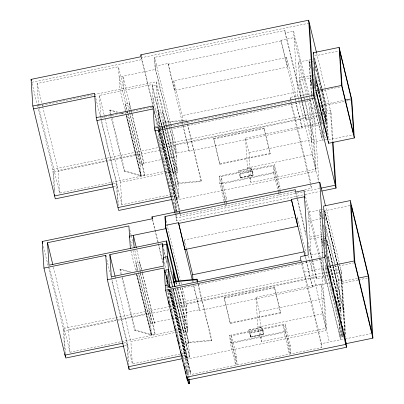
<?xml version="1.0" encoding="UTF-8"?>
<svg xmlns="http://www.w3.org/2000/svg" width="404" height="404" viewBox="0 0 404 404"><rect width="100%" height="100%" fill="white"/><g stroke="black" fill="none" stroke-linecap="round" stroke-linejoin="round"><path stroke-width="0.3" stroke-dasharray="2.02 1.52" d="M163.989 125.149L163.403 122.71L163.64 122.134L186.623 119.973L186.38 120.549L163.403 122.71L159.237 123.568L159.822 126.008M172.952 199.273L179.083 198.071L178.139 183.628L178.381 183.057L165.261 128.836M100.869 117.685L121.922 204.712L174.589 193.854L173.972 184.487L178.139 183.628L201.116 181.467L201.359 180.896L187.946 125.457M169.372 301.778L168.503 288.496L185.345 358.116L189.511 357.257L188.567 342.814L188.809 342.244L175.836 288.633M182.568 353.545L185.017 353.04L184.401 343.673L188.567 342.814L211.544 340.653L211.787 340.077L198.228 284.032M110.393 113.994L109.504 110.337L110.07 109.974L117.741 112.11M111.57 118.867L124.245 171.256L124.806 170.892L141.329 175.493L126.593 114.574M124.245 171.256L140.769 175.856L141.329 175.493M121.114 274.397L119.932 269.524L120.493 269.16L131.118 272.114M121.998 278.053L134.673 330.442L135.234 330.078L151.758 334.679L137.022 273.755M134.673 330.442L151.197 335.042L151.758 334.679M31.785 82.285L141.728 59.62L141.597 57.681L309.363 23.099M300.914 96.657L284.901 30.467L154.621 57.323L154.964 66.19L176.018 153.222L189.112 150.52L182.941 125.018M167.382 128.361L177.169 168.806L59.615 193.041L38.562 106.01L37.087 83.517L118.463 66.746L144.778 175.482L129.997 113.872M301.222 99.697L285.062 32.896L293.627 31.128L314.681 118.16L318.837 181.593M154.964 66.19L168.059 63.494L182.795 124.412L182.643 122.058M168.059 63.494L174.422 90.365L287.325 67.094L280.962 40.264L294.046 37.567L307.984 95.177M168.109 64.256L281.007 40.986M170.634 123.513L154.621 57.323L155.414 69.468L119.13 76.947L127.876 113.105M38.562 106.01L156.116 81.78L166.493 124.679M100.748 115.827L99.409 95.415L152.076 84.557L162.009 125.619M174.422 90.365L173.796 80.78L286.699 57.509L295.117 92.319L295.506 98.228M314.62 55.929L338.507 51.005M320.589 122.493L310.716 124.528L299.425 77.871L298.394 62.1L314.443 58.792M312.105 83.946L310.333 76.608L309.393 62.261L310.585 62.014M311.181 61.893L312.974 61.524M125.932 110.464L125.503 103.878L129.29 103.096L144.026 164.014L140.238 164.797L127.861 113.625M101.48 117.559L152.308 107.08M299.425 77.871L315.474 74.558L318.993 89.102M310.333 76.608L311.524 76.361M312.125 76.24L313.913 75.866M324.851 139.769L311.888 142.44L300.601 95.783L299.566 80.012L311.322 77.593M321.559 131.073L322.008 137.931L311.504 94.521L310.565 80.174L311.762 79.926M312.358 79.805L314.746 79.31M159.237 123.568L158.53 112.817L162.696 111.959L177.432 172.877L173.271 173.735L162.509 129.265M182.603 121.473L182.219 115.589L295.117 92.319M316.968 91.733L340.85 86.809M179.033 210.454L159.161 128.331L290.395 101.278L290.143 97.415L297.864 95.819L293.627 31.128M300.601 95.783L312.353 93.359M314.797 92.854L316.65 92.476M154.828 126.573L158.989 125.715L179.452 210.292M311.504 94.521L312.701 94.273M313.297 94.152L315.686 93.657M158.075 129.31L162.241 128.452L179.083 198.071M327.654 134.911L325.639 104.136L344.627 100.222M319.897 105.671L324.67 104.687L321.266 90.622M328.27 138.294L326.109 105.262L345.708 101.222M346.319 101.096L350.606 100.212M310.716 124.528L309.681 108.757L325.73 105.449L314.59 59.398M162.241 128.452L163.15 142.339L158.984 143.198L158.196 131.118M318.084 112.671L162.655 144.713L162.782 146.647L160.307 147.157M318.7 112.544L319.933 112.292M322.402 111.782L330.416 110.13L332.467 141.41M106.575 158.232L52.838 169.311L54.298 191.607M107.191 158.105L157.843 147.667M301.803 100.333L305.954 117.493L175.674 144.349L176.018 153.222M317.549 115.827L163.357 147.612L163.484 149.551L53.54 172.21L54.878 192.647M318.17 115.701L320.635 115.191M321.251 115.064L331.118 113.029L325.23 88.678M213.681 138.41L264.049 128.028L270.16 153.288L270.2 153.904L219.832 164.287L213.681 138.41L219.832 164.287M59.615 193.041L58.141 170.549L139.516 153.773L140.991 176.265L125.568 112.529M213.721 139.021L264.09 128.639L264.049 128.028M301.369 100.313L306.116 119.922L314.681 118.16M314.62 94.339L320.837 120.018L322.028 119.771M324.417 119.281L325.609 119.034L324.67 104.687M321.21 122.362L323.675 121.857M324.261 121.74L326.765 121.22L319.14 89.708M245.506 138.138L310.565 124.725L314.075 139.234L316.024 169.023L250.965 182.436L247.46 167.928L245.506 138.138L249.016 152.641L250.965 182.436M182.845 125.179L189.163 151.288L302.061 128.012L302.015 127.29L315.1 124.594L308.873 98.854M321.069 123.584L322.857 123.215M323.458 123.094L325.841 122.599L316.079 82.244M311.888 142.44L310.853 126.674L326.902 123.361L315.615 76.704L315.736 78.528M171.523 127.189L175.674 144.349L176.467 156.494L140.183 163.974L128.028 113.721M249.016 152.641L314.075 139.234M324.993 137.315L326.185 137.072M144.733 174.791L140.946 175.573L126.205 114.65M325.432 139.653L327.937 139.133M113.297 183.84L116.387 183.204L117.736 203.813M121.922 204.712L120.463 182.441L164.554 173.351M165.165 173.225L173.129 171.584L163.196 130.522M328.598 139.809L353.707 134.633M219.791 163.671L270.16 153.288M113.378 186.865L117.089 186.103L95.329 96.172M247.46 167.928L312.519 154.52L310.565 124.725M238.405 170.761L251.212 168.125L253.106 175.321L240.294 177.962L238.421 170.917L251.212 168.125M224.053 201.101L219.811 183.573L219.322 176.124L274.624 164.726L279.886 186.481L280.093 189.587M225.634 200.798L221.564 183.972L221.074 176.523L273.225 165.776L278.311 186.81L278.8 194.253L280.376 193.93L280.134 190.208M251.232 168.276L253.056 175.109L240.244 177.75L239.976 173.629L252.838 171.2L240.026 173.841L240.294 177.962M253.035 174.957L240.244 177.75M219.811 183.573L275.114 172.175L274.624 164.726M221.564 183.972L273.71 173.225L273.225 165.776M171.634 196.501L174.72 195.864L176.169 218.008L303.258 191.814M224.952 203.47L224.589 197.884L226.164 197.556L221.074 176.523M278.311 186.81L279.886 186.481M175.831 212.817L179.401 212.085M175.881 213.605L177.664 213.236M178.26 213.11L180.048 212.746L179.992 211.959M225.073 205.328L226.649 205.005L226.407 201.283M179.179 211.07L180.214 215.357L294.824 191.733M304.677 189.703L311.449 188.309L311.196 184.441M303.874 191.688L319.912 188.38M174.982 213.105L176.871 220.912L304.576 194.587M305.192 194.46L319.382 191.536M321.271 209.595L308.232 212.287L311.262 258.565M322.19 209.408L323.276 209.186M349.96 205.575L324.478 210.827L341.592 281.563L345.061 334.527M184.492 244.082L184.224 239.966L295.89 216.948M322.7 240.249L321.806 240.436L319.973 212.474L321.165 212.231M322.66 211.923L323.256 211.797M308.823 221.286L324.872 217.978M136.441 270.842L135.931 263.06L139.718 262.282L141.486 269.589M309.853 237.052L323.432 234.254M324.053 234.128L325.902 233.744M309.994 239.198L326.043 235.891M322.584 238.476L321.392 238.724L323.175 246.092M324.074 238.168L324.675 238.047M322.629 239.208L321.438 239.456L323.22 246.824M324.124 238.9L324.72 238.779M169.554 271.882L170.746 271.634M325.089 239.759L324.19 239.941L325.265 244.385M322.745 240.981L321.852 241.168L322.887 256.919M325.134 240.491L324.21 240.683L324.276 241.218M166.882 285.946L166.276 276.7L167.221 276.503L168.104 280.169M170.261 282.633L173.826 281.896M311.029 254.969L327.078 251.662M167.65 297.667L168.594 297.47L167.786 285.138L168.7 288.835M304.328 272.129L326.306 267.599M342.839 336.643L340.153 337.194L323.685 269.125L326.669 268.514M328.235 268.155L353.712 262.903M169.412 302.384L173.579 301.525L172.786 289.446M327.275 272.109L173.079 303.894L173.21 305.833L63.266 328.497L64.726 350.793M329.745 271.604L340.845 269.311L345.147 335.002M312.231 259.519L316.382 276.679L186.103 303.535L186.446 312.403L199.541 309.706L193.37 284.204M171.437 309.242L173.912 308.732L173.781 306.798L327.977 275.013M331.063 274.377L341.547 272.215L325.725 206.803M177.957 288.158L187.597 327.992L70.043 352.222L68.569 329.73L116.039 319.948M116.655 319.822L149.945 312.959L151.419 335.451L136.739 274.776M224.109 297.596L274.478 287.214L280.588 312.474L280.629 313.085L230.26 323.468L224.109 297.596L230.26 323.468M311.797 259.499L316.544 279.108L325.109 277.341L305.091 194.607M224.149 298.208L274.518 287.825L274.478 287.214M65.428 353.692L63.968 331.396L115.852 320.7M118.322 320.195L170.821 309.373M338.153 306.697L336.441 280.543L341.213 279.558L337.699 265.029M255.934 297.324L320.993 283.911L324.503 298.42L326.452 328.21L261.393 341.617L257.888 327.114L255.934 297.324L259.444 311.827L261.393 341.617M193.567 285.577L199.591 310.469L312.489 287.199L312.444 286.476L329.543 282.951M332.548 282.335L341.577 280.472L337.815 264.928M341.592 281.563L357.363 278.311M358.045 279.997L342.274 283.249L324.786 210.974M358.651 279.876L367.751 277.997M182.244 287.603L186.103 303.535L186.895 315.681L150.611 323.16L138.749 274.129M142.541 273.351L154.404 322.377L154.454 323.2L150.667 323.983L135.931 263.06M259.444 311.827L324.503 298.42M140.425 273.059L155.161 333.977L151.374 334.754L136.633 273.836M123.725 343.026L126.811 342.385L128.083 361.747M180.118 354.05L132.35 363.898L130.891 341.627L174.982 332.537M175.594 332.411L183.557 330.77L173.473 289.097M230.219 322.857L280.588 312.474M187.597 327.992L187.86 332.063L183.699 332.921L183.557 330.77M124.427 345.925L127.513 345.289L111.691 279.876M338.87 308.378L343.046 307.52L341.213 279.558M338.916 309.111L343.097 308.252L344.668 332.255M339.284 310.095L343.461 309.232L326.578 239.451M257.888 327.114L322.947 313.706L320.993 283.911M339.33 310.827L343.511 309.964L332.623 264.974M248.834 329.947L261.641 327.306L263.534 334.507L250.722 337.148L248.849 330.103L250.672 336.936L263.484 334.295L261.641 327.306M248.849 330.103L261.661 327.462M229.75 335.31L285.052 323.912L290.314 345.667L290.804 353.116L289.229 353.439L284.138 332.406L283.653 324.962L231.502 335.709L231.987 343.158L237.077 364.191L235.502 364.514L230.24 342.759L229.75 335.31L235.017 357.07L235.502 364.514M250.672 336.936L250.404 332.815L263.216 330.174L250.455 333.027L250.722 337.148M250.657 336.779L263.464 334.138M230.24 342.759L285.542 331.361L285.052 323.912M231.987 343.158L284.138 332.406M182.063 355.687L185.148 355.05L186.194 371.044M182.765 358.585L185.85 357.949L169.428 290.087M188.123 378.25L187.113 362.832L188.057 362.635L170.473 289.941M235.017 357.07L236.587 356.742L231.502 335.709M289.229 353.439L288.739 345.996L290.314 345.667M170.185 289.966L190.643 374.543L321.877 347.49L321.624 343.627L343.39 339.138M345.349 338.89L370.827 333.638M173.579 301.525L190.42 371.145L186.259 372.003L185.37 368.337M186.906 372.665L190.476 371.927L170.604 289.804M178.381 183.057L201.359 180.896M188.809 342.244L211.787 340.077M121.281 113.095L124.821 114.08M109.504 110.337L117.18 112.474M120.72 113.458L123.079 114.115M134.067 272.937L135.249 273.266M119.932 269.524L129.376 272.15M316.63 53.131L325.079 88.067M314.58 57.595L322.412 89.986M322.559 90.597L326.109 105.262M314.6 58.489L325.639 104.136M314.605 62.575L320.912 88.633M321.059 89.239L325.018 105.601L326.048 121.372L318.428 89.86M314.61 63.11L321.119 90.011M313.11 67.271L313.555 69.104M315.625 77.664L325.609 119.034M316.079 80.164L318.281 89.254M313.1 69.2L314.135 73.478M316.059 81.426L321.826 105.272L322.357 113.383M316.074 81.699L326.19 123.518L326.589 129.578M311.151 69.013L308.954 59.923L309.984 75.694L312.039 84.178M313.645 79.315L314.671 83.557M309.393 62.261L311.019 68.988M313.832 80.603L314.64 84.062M314.039 83.547L315.075 87.825M314.135 84.572L315.171 88.855M314.125 86.501L315.16 90.779M316.049 94.45L316.64 96.894M318.413 104.232L318.711 105.454M319.892 110.348L320.19 111.57M321.963 118.907L322.705 121.963M314.676 95.086L321.276 122.356L320.796 115.079M312.034 85.714L310.126 77.836L311.454 94.819M315.403 99.652L316.726 105.106M316.872 105.712L317.751 109.348M317.897 109.954L318.776 113.59M319.655 117.226L319.948 118.438M320.68 121.468L321.417 124.498M310.565 80.174L312.045 86.289M312.191 86.9L312.635 88.734M311.6 95.425L312.186 97.849M312.332 98.455L322.448 140.269L322.013 133.598M298.394 62.1L309.681 108.757M299.566 80.012L303.525 96.374M303.672 96.98L304.257 99.404M304.404 100.01L310.853 126.674M301.066 97.268L301.657 99.722M312.519 154.52L316.024 169.023M297.864 95.819L318.62 181.623M324.67 210.575L337.794 264.832M337.552 264.418L324.75 211.494L324.978 215.024M280.962 40.264L295.698 101.187L295.546 98.818M295.844 101.793L302.015 127.29M295.748 101.904L302.061 128.012M322.751 213.6L323.73 217.64M325.73 225.902L335.027 264.347M335.163 264.908L338.83 280.053L340.658 308.01L330.376 265.499M322.685 215.307L323.569 218.948M325.705 227.785L334.436 263.873M334.709 265.004L338.37 280.144L340.203 308.106L329.916 265.595M321.175 216.862L319.508 209.959L322.594 257.111M323.266 225.508L324.281 229.704M326.886 240.476L332.75 264.711M333.042 265.913L336.805 281.457L338.471 306.939M319.973 212.474L321.195 217.524M323.634 227.619L324.185 229.876M324.321 230.442L324.73 232.138M326.74 240.436L332.638 264.837M332.775 265.403L336.441 280.543M326.73 240.602L332.517 264.539M290.143 97.415L290.587 99.253M290.734 99.864L310.898 183.214M327.265 252.636L330.083 264.297M324.503 241.754L325.023 243.905M327.902 255.818L330.134 265.029M330.275 265.63L340.708 308.742L341.466 320.347M290.688 102.505L311.449 188.309M324.518 243.264L325.25 246.299M325.397 246.905L325.674 248.046M327.811 256.873L329.629 264.393M324.71 244.607L325.72 248.778M327.72 257.04L329.674 265.125M329.821 265.726L340.254 308.838L340.688 315.534M325.149 254.268L326.164 258.464M325.2 255L326.068 258.595M305.51 201.046L319.155 257.429M319.301 258.04L325.528 283.78L325.109 277.341M296.071 192.718L306.005 233.78M308.08 242.36L312.085 258.908M295.491 192.082L306.459 237.436M308.535 246.016L311.651 258.883M322.947 313.706L326.452 328.21M308.58 256.202L329.346 342.031M305.242 256.707L306.126 260.368L305.894 256.823M306.272 260.979L312.444 286.476M306.176 261.09L312.489 287.199M301.435 260.181L302.015 262.57M302.157 263.171L321.624 343.627M300.823 260.464L321.877 347.49M275.114 172.175L279.351 189.698M279.497 190.304L280.376 193.93M264.09 128.639L270.2 153.904M273.71 173.225L278.073 191.249M278.22 191.849L278.8 194.253M285.542 331.361L290.804 353.116M283.653 324.962L288.739 345.996M274.518 287.825L280.629 313.085M225.775 201.399L226.649 205.005M219.322 176.124L224.589 197.884M224.2 201.702L224.639 203.515M186.916 121.195L187.36 123.018M186.527 121.16L187.118 123.594M187.264 124.205L201.116 181.467M173.796 80.78L182.219 115.589M170.781 124.124L171.372 126.578M155.414 69.468L168.609 124.013M168.761 124.624L169.352 127.078M169.498 127.689L176.467 156.494M166.64 125.296L167.236 127.745M163.64 122.134L164.377 125.184M164.524 125.79L165.115 128.23M164.135 125.755L164.726 128.194M164.872 128.8L178.139 183.628M163.807 124.993L157.136 97.415L152.975 98.273L160.388 128.916M163.958 125.604L164.549 128.058M164.701 128.669L178.189 184.441L174.028 185.3L160.534 129.527M162.156 126.235L162.6 128.073M161.797 125.72L152.162 85.88L156.328 85.022L177.381 172.048L173.215 172.907L161.948 126.331M161.696 125.725L157.989 110.403L153.823 111.262L157.53 126.583M161.842 126.336L179.043 197.43L174.876 198.288L158.272 129.649M158.53 112.817L161.625 125.614M161.772 126.22L162.363 128.659M159.974 126.614L160.56 129.053M160.711 129.664L173.972 184.487M197.99 284.608L211.544 340.653M163.15 142.339L179.553 210.125M179.603 210.908L180.048 212.746M159.171 129.724L175.866 198.738L176.654 210.812M141.597 57.681L153.015 104.873M153.682 107.439L174.589 193.854M141.026 56.722L152.697 104.974M153.666 108.838L157.888 126.422M158.035 127.038L175.422 198.763L176.346 212.913M157.676 127.194L158.121 129.033M158.222 129.921L174.917 198.93M184.224 239.966L186.294 248.516M176.331 210.792L159.928 143.001L159.06 129.719M192.486 280.543L192.779 281.765M159.136 143.809L175.679 212.206M156.308 132.704L157.646 138.219M157.792 138.835L158.828 143.122M159.57 146.187L161.201 152.929M162.09 156.606L163.721 163.347M163.873 163.958L164.908 168.251M165.65 171.316L166.392 174.382M167.428 178.669L168.766 184.184M168.912 184.8L169.948 189.087M170.69 192.153L172.321 198.894M173.21 202.571L173.952 205.636M166.084 220.796L180.32 279.634M180.911 282.083L181.507 284.537M179.179 282.376L179.775 284.825M180.517 287.89L186.446 312.403M178.891 282.588L179.482 285.037M180.224 288.103L186.895 315.681M176.477 282.027L177.215 285.093M175.947 282.204L176.689 285.269M177.427 288.335L187.809 331.235L183.643 332.093L173.266 289.193M175.775 282.108L176.513 285.158M177.25 288.204L187.86 332.063M175.447 288.597L188.567 342.814M175.422 289.077L188.618 343.627L184.456 344.486L171.261 289.941M131.967 113.549L122.922 76.164L123.725 88.456M132.113 114.165L144.026 164.014M163.686 248.647L165.468 256M165.615 256.616L167.099 262.741M163.625 249.359L165.554 257.323M165.701 257.939L167.185 264.065M173.084 289.062L189.471 356.616L185.305 357.474L168.847 289.446M173.114 289.466L189.511 357.257M170.549 286.411L170.988 288.239M171.139 288.845L184.401 343.673M164.585 262.358L166.514 270.326M166.66 270.938L168.145 277.068M125.503 103.878L127.124 110.575M127.27 111.186L127.709 113.014M168.256 280.78L168.695 282.613M165.145 270.917L168.407 284.401M169.746 289.915L185.017 353.04M152.621 219.322L155.141 229.74M155.287 230.351L158.55 243.834M158.701 244.445L163.145 262.832M165.221 271.412L168.337 284.285M169.67 289.799L173.781 306.798M166.276 276.7L168.049 284.027M168.195 284.638L168.64 286.471M169.529 290.138L187.113 362.832M165.13 272.311L168.69 287.022M152.303 219.417L163.125 264.16M165.201 272.74L168.609 286.835M169.503 290.511L173.912 308.732M165.14 274.124L167.66 284.542M125.422 111.913L119.938 89.239L118.463 66.746M126.033 114.938L140.769 175.856M168.594 297.47L188.102 378.109M170.155 305.434L172.074 313.373M172.665 315.817L173.109 317.65M173.255 318.261L173.993 321.316M174.735 324.367L175.326 326.811M176.21 330.477L179.164 342.688M179.315 343.299L179.906 345.743M180.79 349.409L181.088 350.627M182.27 355.515L183.153 359.176M183.891 362.231L184.487 364.676M166.589 291.279L166.887 292.501M167.923 296.794L168.963 301.081M170.15 305.985L170.443 307.212M171.629 312.115L171.927 313.342M177.709 337.244L178.007 338.466M182.305 356.242L183.047 359.308M110.07 109.974L110.954 113.63M111.1 114.236L124.806 170.892M110.539 114.6L110.979 116.428M136.906 250.061L142.39 272.735M99.409 95.415L104.156 115.029M104.303 115.64L104.894 118.089M105.045 118.705L120.463 182.441M142.37 273.245L154.454 323.2M129.78 229.608L131.113 235.123M131.265 235.734L132.744 241.865M132.896 242.476L133.34 244.314M134.82 250.445L140.38 273.382M140.456 273.735L155.207 334.669L155.161 333.977M130.744 241.037L132.229 247.162M132.966 250.227L137.86 270.453M130.957 250.874L135.85 271.099M136.456 274.124L151.197 335.042M120.493 269.16L121.528 273.422M122.412 277.078L135.234 330.078M115.175 276.664L130.891 341.627M111.297 276.871L111.595 278.093M111.741 278.709L132.35 363.898M106.797 259.651L110.651 275.584M37.087 83.517L42.577 106.196M42.723 106.808L58.141 170.549M32.078 83.507L37.123 104.348M37.269 104.959L37.713 106.797M38.304 109.252L53.54 172.21M53.449 267.221L68.569 329.73M49.581 267.65L70.043 352.222M43.395 246.369L48.142 265.984M48.288 266.595L63.968 331.396M331.118 113.029L332.967 141.183M341.547 272.215L345.854 337.976M342.309 333.169L342.385 334.371M342.41 334.744L342.541 336.704L326.073 268.635L325.942 266.675M341.678 330.593L342.082 336.795L325.614 268.731L325.301 263.903M339.557 323.483L340.617 339.708L323.321 268.216L322.705 258.782M339.082 320.842L340.153 337.194M325.841 122.599L326.336 130.088M322.281 105.181L322.978 115.781M323.579 124.962L324.356 136.815M323.038 123.811L323.735 134.416M320.387 113.155L320.837 120.018M325.215 218.645L325.478 222.665M325.75 226.816L325.952 229.866M326.26 234.542L326.462 237.643M326.705 241.329L327.008 245.97M327.255 249.768L327.457 252.818M327.76 257.484L327.992 260.989M328.255 265.019L328.306 265.807M314.6 61.216L314.761 63.645M315.12 69.104L315.236 70.922M316.135 84.588L316.251 86.411M322.705 217.261L322.796 218.66M323.195 224.71L323.296 226.27M323.69 232.31L323.756 233.249M324.74 248.309L324.801 249.273M325.205 255.389L325.306 256.944M325.18 262.055L325.21 262.524M322.988 258.469L323.685 269.125M305.954 117.493L306.116 119.922M316.382 276.679L316.544 279.108M311.444 261.317L312.05 270.539M305.742 254.459L305.545 251.505L297.127 216.69L297.319 219.65M284.901 30.467L285.062 32.896M286.699 57.509L287.325 67.094M297.359 220.241L297.475 222.013M252.788 170.993L253.106 175.321M263.216 330.174L263.534 334.507M226.164 197.556L226.366 200.662M236.587 356.742L237.077 364.191M189.112 150.52L189.163 151.288M199.541 309.706L199.591 310.469M193.031 280.659L193.107 281.835M177.169 168.806L177.432 172.877M180.149 214.312L180.214 215.357M190.42 371.145L190.643 374.543M176.235 156.545L177.043 168.837M186.663 315.726L187.471 328.018M188.057 362.635L188.905 375.589M188.946 376.205L189.107 378.669M176.508 215.372L176.871 220.912M185.85 357.949L187.017 375.791M173.129 171.584L173.271 173.735M162.696 111.959L163.403 122.71M156.116 81.78L159.095 127.285M167.221 276.503L167.746 284.522M166.923 286.567L167.407 293.966M152.076 84.557L153.414 104.995M129.29 103.096L129.916 112.676M139.718 262.282L140.228 270.064M140.269 270.66L140.385 272.458M125.972 111.06L126.129 113.453M117.089 186.103L118.397 206.091M127.513 345.289L128.866 365.898M310.792 100.328L171.841 128.972L176.487 199.96L315.438 171.316L310.792 100.328M321.22 259.514L182.27 288.158L186.916 359.146L325.866 330.502L321.22 259.514"/><path stroke-width="0.61" d="M197.788 282.204L197.051 279.159L174.068 281.32L173.826 281.896L175.008 286.769M197.399 282.169L196.809 279.735L197.051 279.159M113.378 186.865L55.282 198.844L32.825 106.015L31.083 79.381L141.026 56.722L140.895 54.782L308.661 20.2L316.484 52.52M32.825 106.015L94.627 93.273L96.223 117.63L118.68 210.459L171.72 199.526M33.527 108.913L95.329 96.172M313.393 52.707L339.118 47.409L351.828 99.96L354.318 137.981L328.598 143.284L315.888 90.733L313.393 52.707L313.691 53.929M96.223 117.63L152.964 105.934L153.384 107.676M96.925 120.533L153.045 108.964M315.888 90.733L341.607 85.431L339.118 47.409M174.836 212.494L154.414 128.083L313.58 95.273L308.661 20.2M345.238 100.096L351.364 98.834L339.729 50.752L342.077 86.557L353.707 134.633L351.364 98.834M112.676 183.966L54.58 195.94L54.5 194.703M117.983 207.56L171.018 196.627M123.806 346.051L65.711 358.03L43.955 268.099L42.213 241.471L152.151 218.806L152.025 216.867L319.791 182.285L325.427 205.575M178.886 281.149L165.393 225.376L165.049 216.509L295.329 189.653L295.491 192.082L304.05 190.314L308.292 255.005L300.566 256.601L300.823 260.464L169.589 287.517L166.539 240.966L48.99 265.196L47.515 242.703L128.891 225.932L130.366 248.425M321.145 188.128L335.335 185.199L332.548 142.657M321.847 191.026L336.037 188.102L333.007 141.809M165.393 225.376L178.487 222.68L192.339 279.932M178.487 222.68L184.85 249.551L297.753 226.28L291.39 199.45L304.475 196.753L304.773 197.98M178.538 223.442L291.435 200.172M165.049 216.509L165.842 228.654L129.558 236.133L129.856 237.36M350.293 200.576L323.599 206.075L327.558 266.463L346.228 343.642L372.917 338.138L368.963 277.75L350.293 200.576L354.247 260.964L372.917 338.138M43.955 268.099L105.757 255.358L106.055 256.585M162.504 243.743L163.958 266.014L111.297 276.871L109.838 254.601L162.504 243.743L162.948 245.582M182.148 358.712L129.108 369.645L107.353 279.714L164.095 268.024L165.544 290.168L187.299 380.098L346.465 347.288L346.178 342.905M325.568 237.86L325.866 237.799M325.614 238.592L325.917 238.532M326.033 240.304L326.331 240.244M192.955 279.482L192.647 274.776L304.313 251.758M165.256 285.759L169.417 284.901L170.16 287.966M165.544 290.168L324.71 257.358L319.791 182.285M327.558 266.463L354.247 260.964M327.503 267.352L327.801 267.291M327.861 268.266L328.159 268.206M358.58 278.063L368.286 276.058L351.172 205.323L354.929 262.651L372.039 333.386L368.286 276.058M123.104 343.153L65.009 355.126L64.928 353.889M128.406 366.746L181.447 355.813M344.329 336.335L344.925 336.209M344.799 338.85L345.097 338.789M186.597 377.195L345.763 344.385L345.435 339.355M189.148 379.29L189.431 383.603L188.486 383.8L186.714 376.467M196.809 279.735L173.826 281.896L173.124 271.145L175.629 281.502M341.607 85.431L354.318 137.981M317.236 94.9L317.675 96.718M319.286 103.384L319.726 105.197M322.513 116.711L322.953 118.529M325.74 130.043L326.18 131.861M316.352 91.859L317.68 97.334M317.973 98.551L320.917 110.721M321.215 111.938L324.159 124.114M324.452 125.331L327.836 139.324M313.58 95.273L336.037 188.102M330.194 275.907L330.624 277.679M328.533 269.372L329.417 273.033M329.709 274.25L331.038 279.74M331.775 282.79L332.219 284.618M332.957 287.668L333.84 291.324M335.022 296.203L335.466 298.036M336.204 301.081L337.087 304.742M337.825 307.792L338.709 311.449M339.006 312.671L340.335 318.155M341.072 321.205L341.511 323.033M342.249 326.084L343.137 329.745M343.875 332.79L344.758 336.451M324.71 257.358L346.465 347.288M291.39 199.45L305.091 256.096M140.895 54.782L141.178 55.944M186.441 249.127L192.647 274.776M165.842 228.654L178.447 280.745M166.539 240.966L176.326 281.416M175.796 281.593L166.756 244.208L162.59 245.066L163.034 246.905M174.068 281.32L174.366 282.542M174.831 286.628L167.564 256.596L163.398 257.454L163.847 259.292M172.569 286.749L168.417 269.589L164.251 270.448L164.696 272.286M152.025 216.867L152.47 218.705M188.395 379.331L189.431 383.603M168.534 301.334L169.422 304.995M170.604 309.883L171.049 311.716M171.786 314.772L172.675 318.438M173.412 321.488L173.856 323.321M174.594 326.376L175.482 330.043M176.664 334.931L177.109 336.764M177.846 339.815L178.735 343.481M179.472 346.536L179.916 348.369M180.654 351.424L181.542 355.091M182.724 359.974L183.163 361.807M183.906 364.863L184.79 368.529M185.532 371.584L185.976 373.417M136.315 247.607L133.35 235.35L134.153 247.642M109.838 254.601L115.029 276.048M31.083 79.381L31.361 80.542M47.515 242.703L52.853 264.766M42.213 241.471L42.657 243.309M328.477 141.41L328.598 143.284M309.363 23.099L314.282 98.172L155.116 130.982L155.035 129.724M297.708 225.558L297.753 226.28M184.805 248.788L184.85 249.551M188.365 381.952L188.446 383.184M187.138 377.634L187.299 380.098M152.964 105.934L154.414 128.083M128.947 367.145L129.068 369.019M105.757 255.358L107.353 279.714M65.549 355.55L65.63 356.788"/></g></svg>
